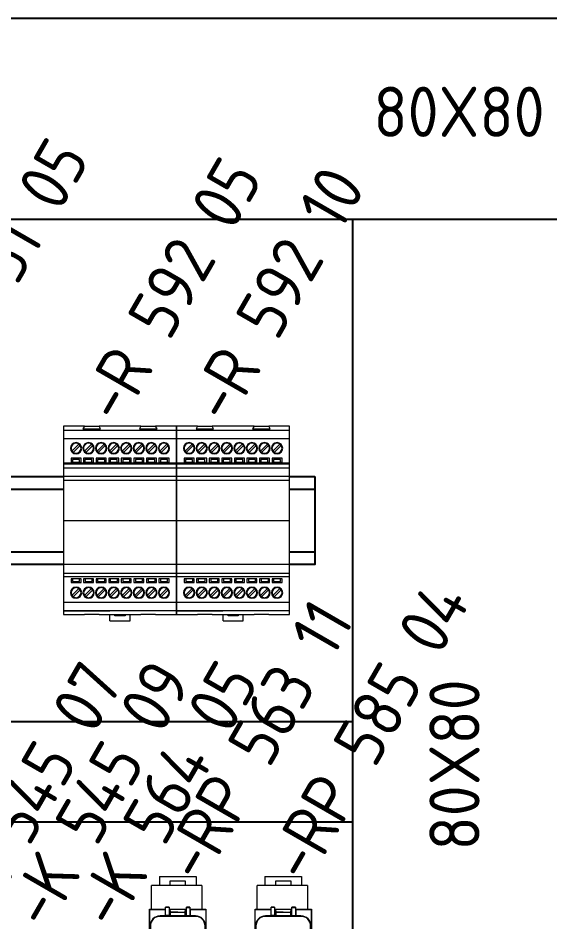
# Model space of a CAD drawing. Header units: millimetres. Extents: x 0 to 69574, y -5 to 41746.
# Drawn here: x 34597 to 34808.6, y 12159.6 to 12519.4 of the extents above; entities that cross this region are included whole.
import ezdxf
from ezdxf.enums import TextEntityAlignment as Align

# ---------------------------------------------------------------- set-up
doc = ezdxf.new("R2010")
doc.units = ezdxf.units.MM
doc.set_wipeout_variables(frame=1)
doc.layers.add('000-PI-Oprema', color=30, linetype='Continuous', lineweight=5)
doc.layers.add('000-SI-Oprema', color=30, linetype='Continuous', lineweight=5)
for name, color, linetype in [('000-PI_TEXT', 7, 'Continuous'), ('002-PI-Kabelska kanalica', 150, 'Continuous'), ('004-PI-DIN Šina', 3, 'Continuous')]:
    doc.layers.add(name, color=color, linetype=linetype)
doc.styles.add('PI0', font='isocpeur.ttf', dxfattribs={"width": 0.9})

# ---------------------------------------------------------------- blocks, each defined once
blk = doc.blocks.new('*U1200')
at = {"layer": '004-PI-DIN Šina'}
blk.add_lwpolyline([(340, -17.5), (340, 17.5), (0, 17.5), (0, -17.5)], close=True, dxfattribs=at)
for points in [[(0, 12.5), (340, 12.5)], [(0, -12.5), (340, -12.5)]]:
    blk.add_lwpolyline(points, dxfattribs=at)
blk = doc.blocks.new('*U1219')
at = {"layer": '002-PI-Kabelska kanalica'}
for p, q in [((-20, 369), (20, 369)), ((-20, -100), (-20, 369)), ((20, -100), (20, 369))]:
    blk.add_line(p, q, dxfattribs=at)
blk = doc.blocks.new('*U1218')
at = {"layer": '002-PI-Kabelska kanalica'}
for p, q in [((-20, -100), (-20, 1388)), ((60, -100), (60, 1388))]:
    blk.add_line(p, q, dxfattribs=at)
blk = doc.blocks.new('XPSBAC14AC')
blk.add_wipeout([(51947.94, 38327.31), (51951.03, 38327.31), (51951.03, 38330.91), (51965.63, 38330.91), (51965.63, 38327.31), (51967.94, 38327.31), (51967.94, 38317.9), (51969.58, 38317.9), (51969.58, 38218.9), (51967.94, 38218.9), (51967.94, 38209.5), (51965.63, 38209.5), (51965.63, 38205.9), (51951.03, 38205.9), (51951.03, 38209.5), (51947.94, 38209.5), (51947.94, 38218.9), (51947.08, 38218.9), (51947.08, 38317.9), (51947.94, 38317.9)]).dxf.layer = '000-PI-Oprema'
at = {"layer": '000-PI-Oprema'}
for p, q in [((51951.03, 38330.91), (51965.63, 38330.91)), ((51951.03, 38330.91), (51951.03, 38327.31)), ((51955.34, 38329.2), (51961.33, 38329.2)), ((51955.34, 38327.31), (51955.34, 38329.2)), ((51961.33, 38329.2), (51961.33, 38327.31)), ((51965.63, 38330.91), (51965.63, 38327.31)), ((51967.94, 38327.31), (51947.94, 38327.31)), ((51947.94, 38317.9), (51947.94, 38327.31)), ((51967.94, 38327.31), (51967.94, 38317.9)), ((51954.89, 38318.75), (51953.47, 38318.75)), ((51953.47, 38315.09), (51953.47, 38318.75)), ((51954.89, 38318.56), (51953.47, 38318.56)), ((51954.89, 38318.75), (51954.89, 38315.09)), ((51963.19, 38318.75), (51961.77, 38318.75)), ((51961.77, 38315.09), (51961.77, 38318.75)), ((51961.77, 38318.56), (51963.19, 38318.56)), ((51963.19, 38318.75), (51963.19, 38315.09)), ((51947.08, 38317.9), (51953.47, 38317.9)), ((51947.17, 38317.82), (51947.08, 38317.9)), ((51947.08, 38299.18), (51947.08, 38317.9)), ((51947.17, 38317.82), (51953.33, 38317.82)), ((51947.17, 38218.99), (51947.17, 38317.82)), ((51953.47, 38315.25), (51951.28, 38315.25)), ((51951.28, 38315.08), (51951.28, 38315.25)), ((51965.38, 38315.08), (51951.28, 38315.08)), ((51953.33, 38317.9), (51953.33, 38315.25)), ((51953.47, 38317.4), (51953.33, 38317.4)), ((51953.47, 38315.4), (51953.33, 38315.4)), ((51954.89, 38315.46), (51953.47, 38315.46)), ((51954.89, 38317.9), (51961.77, 38317.9)), ((51955.33, 38317.4), (51954.89, 38317.4)), ((51955.33, 38315.4), (51954.89, 38315.4)), ((51961.77, 38315.25), (51954.89, 38315.25)), ((51955.33, 38317.4), (51955.33, 38315.4)), ((51955.33, 38316.76), (51958.33, 38316.79)), ((51958.33, 38316.79), (51961.33, 38316.76)), ((51961.77, 38317.4), (51961.33, 38317.4)), ((51961.33, 38315.4), (51961.33, 38317.4)), ((51961.77, 38315.4), (51961.33, 38315.4)), ((51961.77, 38315.46), (51963.19, 38315.46)), ((51963.19, 38317.9), (51969.58, 38317.9)), ((51963.33, 38317.4), (51963.19, 38317.4)), ((51963.33, 38315.4), (51963.19, 38315.4)), ((51965.38, 38315.25), (51963.19, 38315.25)), ((51963.33, 38317.9), (51963.33, 38315.25)), ((51963.33, 38317.82), (51969.49, 38317.82)), ((51965.38, 38315.25), (51965.38, 38315.08)), ((51969.49, 38317.82), (51969.58, 38317.9)), ((51969.49, 38317.82), (51969.49, 38218.99)), ((51969.58, 38317.9), (51969.58, 38299.18)), ((51947.28, 38311.25), (51947.45, 38311.25)), ((51947.28, 38311.25), (51947.28, 38225.05)), ((51947.45, 38311.25), (51947.45, 38225.05)), ((51969.21, 38311.25), (51969.38, 38311.25)), ((51969.21, 38225.05), (51969.21, 38311.25)), ((51969.38, 38225.05), (51969.38, 38311.25)), ((51947.02, 38297.5), (51947.11, 38297.5)), ((51947.02, 38294.3), (51947.02, 38297.5)), ((51947.06, 38299.15), (51947.14, 38299.23)), ((51947.06, 38297.5), (51947.06, 38299.15)), ((51947.14, 38300.15), (51947.08, 38300.15)), ((51947.11, 38297.67), (51947.08, 38297.67)), ((51947.08, 38297.67), (51947.08, 38297.5)), ((51947.11, 38294.13), (51947.11, 38297.67)), ((51969.58, 38300.15), (51969.53, 38300.15)), ((51969.53, 38299.23), (51969.61, 38299.15)), ((51969.59, 38297.67), (51969.56, 38297.67)), ((51969.56, 38297.67), (51969.56, 38294.13)), ((51969.56, 38297.5), (51969.64, 38297.5)), ((51969.59, 38297.5), (51969.59, 38297.67)), ((51969.61, 38299.15), (51969.61, 38297.5)), ((51969.64, 38297.5), (51969.64, 38294.3)), ((51947.11, 38294.3), (51947.02, 38294.3)), ((51947.06, 38292.65), (51947.06, 38294.3)), ((51947.08, 38294.3), (51947.08, 38294.13)), ((51947.08, 38294.13), (51947.11, 38294.13)), ((51969.64, 38294.3), (51969.56, 38294.3)), ((51969.56, 38294.13), (51969.59, 38294.13)), ((51969.59, 38294.13), (51969.59, 38294.3)), ((51969.61, 38294.3), (51969.61, 38292.65)), ((51947.14, 38292.58), (51947.06, 38292.65)), ((51947.08, 38244.18), (51947.08, 38292.63)), ((51947.08, 38291.65), (51947.14, 38291.65)), ((51969.61, 38292.65), (51969.53, 38292.58)), ((51969.53, 38291.65), (51969.58, 38291.65)), ((51969.58, 38292.63), (51969.58, 38244.18)), ((51947.06, 38244.15), (51947.14, 38244.23)), ((51947.06, 38242.5), (51947.06, 38244.15)), ((51947.14, 38245.15), (51947.08, 38245.15)), ((51947.08, 38242.67), (51947.08, 38242.5)), ((51947.11, 38242.67), (51947.08, 38242.67)), ((51947.11, 38239.13), (51947.11, 38242.67)), ((51969.58, 38245.15), (51969.53, 38245.15)), ((51969.53, 38244.23), (51969.61, 38244.15)), ((51969.56, 38242.67), (51969.56, 38239.13)), ((51969.59, 38242.67), (51969.56, 38242.67)), ((51969.59, 38242.5), (51969.59, 38242.67)), ((51969.61, 38244.15), (51969.61, 38242.5)), ((51947.02, 38239.3), (51947.02, 38242.5)), ((51947.02, 38242.5), (51947.11, 38242.5)), ((51947.11, 38239.3), (51947.02, 38239.3)), ((51947.06, 38237.65), (51947.06, 38239.3)), ((51947.08, 38239.3), (51947.08, 38239.13)), ((51947.08, 38239.13), (51947.11, 38239.13)), ((51969.56, 38242.5), (51969.64, 38242.5)), ((51969.64, 38239.3), (51969.56, 38239.3)), ((51969.56, 38239.13), (51969.59, 38239.13)), ((51969.59, 38239.13), (51969.59, 38239.3)), ((51969.61, 38239.3), (51969.61, 38237.65)), ((51969.64, 38242.5), (51969.64, 38239.3)), ((51947.14, 38237.58), (51947.06, 38237.65)), ((51947.08, 38218.9), (51947.08, 38237.63)), ((51947.08, 38236.65), (51947.14, 38236.65)), ((51969.61, 38237.65), (51969.53, 38237.58)), ((51969.53, 38236.65), (51969.58, 38236.65)), ((51969.58, 38237.63), (51969.58, 38218.9)), ((51947.45, 38225.05), (51947.28, 38225.05)), ((51969.38, 38225.05), (51969.21, 38225.05)), ((51951.28, 38221.05), (51951.28, 38221.22)), ((51951.28, 38221.22), (51957.6, 38221.22)), ((51964.57, 38221.22), (51965.42, 38221.22)), ((51965.43, 38221.05), (51965.42, 38221.22)), ((51947.17, 38218.99), (51947.08, 38218.9)), ((51969.58, 38218.9), (51947.08, 38218.9)), ((51969.49, 38218.99), (51947.17, 38218.99)), ((51947.94, 38209.5), (51947.94, 38218.9)), ((51957.6, 38221.05), (51951.28, 38221.05)), ((51963.58, 38220.05), (51958.58, 38220.05)), ((51965.43, 38221.05), (51964.57, 38221.05)), ((51967.94, 38218.9), (51967.94, 38209.5)), ((51969.49, 38218.99), (51969.58, 38218.9)), ((51947.94, 38209.5), (51967.94, 38209.5)), ((51951.03, 38205.9), (51951.03, 38209.5)), ((51955.33, 38207.61), (51955.33, 38209.5)), ((51961.33, 38207.61), (51955.33, 38207.61)), ((51961.33, 38209.5), (51961.33, 38207.61)), ((51965.63, 38205.9), (51965.63, 38209.5)), ((51965.63, 38205.9), (51951.03, 38205.9))]:
    blk.add_line(p, q, dxfattribs=at)
for centre, radius, start, end in [((51951.28, 38311.25), 4, 90, 180), ((51951.28, 38311.25), 3.83, 90, 180), ((51976.28, 37111.64), 1205.24, 90.85346, 90.99635), ((51965.38, 38311.25), 4, 0, 90), ((51965.38, 38311.25), 3.83, 0, 90), ((51951.28, 38225.05), 4, 180, 270), ((51951.28, 38225.05), 3.83, 180, 270), ((51965.38, 38225.05), 3.83, 270.6387, 0), ((51965.38, 38225.05), 4, 270.625, 0), ((51958.58, 38221.05), 1, 170.1939, 270), ((51963.58, 38221.05), 0.998, 270, 9.9366)]:
    blk.add_arc(centre, radius, start, end, dxfattribs=at)
for points, knots in [([(51947.14, 38299.69), (51947.14, 38299.72), (51947.14, 38299.78), (51947.14, 38299.87), (51947.14, 38299.94), (51947.14, 38300.01), (51947.14, 38300.06), (51947.14, 38300.1), (51947.14, 38300.12), (51947.14, 38300.13), (51947.14, 38300.14), (51947.14, 38300.15), (51947.14, 38300.15), (51947.14, 38300.15)], [0, 0, 0, 0, 0.193096, 0.38017, 0.553085, 0.705022, 0.829881, 0.880646, 0.922911, 0.956185, 0.980215, 0.994834, 1, 1, 1, 1]), ([(51947.14, 38299.23), (51947.14, 38299.23), (51947.14, 38299.24), (51947.14, 38299.24), (51947.14, 38299.25), (51947.14, 38299.28), (51947.14, 38299.32), (51947.14, 38299.37), (51947.14, 38299.44), (51947.14, 38299.55), (51947.14, 38299.63), (51947.14, 38299.69)], [0, 0, 0, 0, 0.00666, 0.022616, 0.047761, 0.081913, 0.175972, 0.300944, 0.452175, 0.623721, 1, 1, 1, 1]), ([(51969.53, 38300.15), (51969.53, 38300.15), (51969.53, 38300.15), (51969.53, 38300.14), (51969.53, 38300.13), (51969.53, 38300.12), (51969.53, 38300.1), (51969.52, 38300.06), (51969.52, 38300.01), (51969.52, 38299.94), (51969.52, 38299.87), (51969.52, 38299.78), (51969.52, 38299.72), (51969.52, 38299.69)], [0, 0, 0, 0, 0.005166, 0.019785, 0.043815, 0.077089, 0.119354, 0.170119, 0.294978, 0.446915, 0.61983, 0.806904, 1, 1, 1, 1]), ([(51969.52, 38299.69), (51969.52, 38299.63), (51969.52, 38299.55), (51969.52, 38299.44), (51969.52, 38299.37), (51969.52, 38299.32), (51969.53, 38299.28), (51969.53, 38299.25), (51969.53, 38299.24), (51969.53, 38299.24), (51969.53, 38299.23), (51969.53, 38299.23)], [0, 0, 0, 0, 0.376279, 0.547825, 0.699056, 0.824028, 0.918087, 0.952239, 0.977384, 0.99334, 1, 1, 1, 1]), ([(51947.14, 38292.11), (51947.14, 38292.17), (51947.14, 38292.26), (51947.14, 38292.36), (51947.14, 38292.43), (51947.14, 38292.49), (51947.14, 38292.53), (51947.14, 38292.55), (51947.14, 38292.56), (51947.14, 38292.57), (51947.14, 38292.58), (51947.14, 38292.58)], [0, 0, 0, 0, 0.37628, 0.547819, 0.699055, 0.824029, 0.918087, 0.952239, 0.977384, 0.99334, 1, 1, 1, 1]), ([(51947.14, 38291.65), (51947.14, 38291.65), (51947.14, 38291.66), (51947.14, 38291.66), (51947.14, 38291.68), (51947.14, 38291.69), (51947.14, 38291.71), (51947.14, 38291.74), (51947.14, 38291.79), (51947.14, 38291.86), (51947.14, 38291.94), (51947.14, 38292.03), (51947.14, 38292.08), (51947.14, 38292.11)], [0, 0, 0, 0, 0.005166, 0.019784, 0.043814, 0.077089, 0.119356, 0.170122, 0.294977, 0.4469, 0.619834, 0.806964, 1, 1, 1, 1]), ([(51969.53, 38292.58), (51969.53, 38292.58), (51969.53, 38292.57), (51969.53, 38292.56), (51969.53, 38292.55), (51969.53, 38292.53), (51969.52, 38292.49), (51969.52, 38292.43), (51969.52, 38292.36), (51969.52, 38292.26), (51969.52, 38292.17), (51969.52, 38292.11)], [0, 0, 0, 0, 0.00666, 0.022616, 0.047761, 0.081913, 0.175972, 0.300945, 0.452176, 0.623721, 1, 1, 1, 1]), ([(51969.52, 38292.11), (51969.52, 38292.08), (51969.52, 38292.03), (51969.52, 38291.94), (51969.52, 38291.86), (51969.52, 38291.79), (51969.52, 38291.74), (51969.53, 38291.71), (51969.53, 38291.69), (51969.53, 38291.68), (51969.53, 38291.66), (51969.53, 38291.66), (51969.53, 38291.65), (51969.53, 38291.65)], [0, 0, 0, 0, 0.193096, 0.38017, 0.553085, 0.705023, 0.829882, 0.880646, 0.922912, 0.956185, 0.980215, 0.994834, 1, 1, 1, 1]), ([(51947.14, 38244.69), (51947.14, 38244.72), (51947.14, 38244.78), (51947.14, 38244.87), (51947.14, 38244.94), (51947.14, 38245.01), (51947.14, 38245.06), (51947.14, 38245.1), (51947.14, 38245.12), (51947.14, 38245.13), (51947.14, 38245.14), (51947.14, 38245.15), (51947.14, 38245.15), (51947.14, 38245.15)], [0, 0, 0, 0, 0.193096, 0.38017, 0.553085, 0.705022, 0.829881, 0.880646, 0.922911, 0.956185, 0.980215, 0.994834, 1, 1, 1, 1]), ([(51947.14, 38244.23), (51947.14, 38244.23), (51947.14, 38244.24), (51947.14, 38244.24), (51947.14, 38244.25), (51947.14, 38244.28), (51947.14, 38244.32), (51947.14, 38244.37), (51947.14, 38244.44), (51947.14, 38244.55), (51947.14, 38244.63), (51947.14, 38244.69)], [0, 0, 0, 0, 0.00666, 0.022616, 0.047761, 0.081913, 0.175972, 0.300944, 0.452175, 0.623721, 1, 1, 1, 1]), ([(51969.53, 38245.15), (51969.53, 38245.15), (51969.53, 38245.15), (51969.53, 38245.14), (51969.53, 38245.13), (51969.53, 38245.12), (51969.53, 38245.1), (51969.52, 38245.06), (51969.52, 38245.01), (51969.52, 38244.94), (51969.52, 38244.87), (51969.52, 38244.78), (51969.52, 38244.72), (51969.52, 38244.69)], [0, 0, 0, 0, 0.005166, 0.019785, 0.043815, 0.077089, 0.119354, 0.170119, 0.294978, 0.446915, 0.61983, 0.806904, 1, 1, 1, 1]), ([(51969.52, 38244.69), (51969.52, 38244.63), (51969.52, 38244.55), (51969.52, 38244.44), (51969.52, 38244.37), (51969.52, 38244.32), (51969.53, 38244.28), (51969.53, 38244.25), (51969.53, 38244.24), (51969.53, 38244.24), (51969.53, 38244.23), (51969.53, 38244.23)], [0, 0, 0, 0, 0.376279, 0.547825, 0.699056, 0.824028, 0.918087, 0.952239, 0.977384, 0.99334, 1, 1, 1, 1]), ([(51947.14, 38237.11), (51947.14, 38237.17), (51947.14, 38237.26), (51947.14, 38237.36), (51947.14, 38237.43), (51947.14, 38237.49), (51947.14, 38237.53), (51947.14, 38237.55), (51947.14, 38237.56), (51947.14, 38237.57), (51947.14, 38237.58), (51947.14, 38237.58)], [0, 0, 0, 0, 0.37628, 0.547819, 0.699055, 0.824029, 0.918087, 0.952239, 0.977384, 0.99334, 1, 1, 1, 1]), ([(51947.14, 38236.65), (51947.14, 38236.65), (51947.14, 38236.66), (51947.14, 38236.66), (51947.14, 38236.68), (51947.14, 38236.69), (51947.14, 38236.71), (51947.14, 38236.74), (51947.14, 38236.79), (51947.14, 38236.86), (51947.14, 38236.94), (51947.14, 38237.03), (51947.14, 38237.08), (51947.14, 38237.11)], [0, 0, 0, 0, 0.005166, 0.019784, 0.043814, 0.077089, 0.119356, 0.170122, 0.294977, 0.4469, 0.619834, 0.806964, 1, 1, 1, 1]), ([(51969.53, 38237.58), (51969.53, 38237.58), (51969.53, 38237.57), (51969.53, 38237.56), (51969.53, 38237.55), (51969.53, 38237.53), (51969.52, 38237.49), (51969.52, 38237.43), (51969.52, 38237.36), (51969.52, 38237.26), (51969.52, 38237.17), (51969.52, 38237.11)], [0, 0, 0, 0, 0.00666, 0.022616, 0.047761, 0.081913, 0.175972, 0.300945, 0.452176, 0.623721, 1, 1, 1, 1]), ([(51969.52, 38237.11), (51969.52, 38237.08), (51969.52, 38237.03), (51969.52, 38236.94), (51969.52, 38236.86), (51969.52, 38236.79), (51969.52, 38236.74), (51969.53, 38236.71), (51969.53, 38236.69), (51969.53, 38236.68), (51969.53, 38236.66), (51969.53, 38236.66), (51969.53, 38236.65), (51969.53, 38236.65)], [0, 0, 0, 0, 0.193096, 0.38017, 0.553085, 0.705023, 0.829882, 0.880646, 0.922912, 0.956185, 0.980215, 0.994834, 1, 1, 1, 1])]:
    blk.add_open_spline(points, degree=3, knots=knots, dxfattribs=at)
blk = doc.blocks.new('*U1198')
at = {"layer": '002-PI-Kabelska kanalica'}
for q in [(-20, 560), (60, -100)]:
    blk.add_line((-20, -100), q, dxfattribs=at)
blk = doc.blocks.new('Diode block- 8 - 2954882')
at = {"layer": '000-PI-Oprema'}
for p, q in [((38051.77, 30782.32), (38051.77, 30782.32)), ((38051.77, 30782.32), (38059.77, 30782.32)), ((38059.77, 30782.32), (38059.77, 30782.32))]:
    blk.add_line(p, q, dxfattribs=at)
blk.add_wipeout([(38033.27, 30859.82), (38078.27, 30859.82), (38078.27, 30784.82), (38033.27, 30784.82)]).dxf.layer = '000-PI-Oprema'
for p, q in [((38033.27, 30859.82), (38033.27, 30854.82)), ((38033.27, 30859.82), (38033.27, 30859.82)), ((38041.6, 30859.82), (38033.27, 30859.82)), ((38036.77, 30859.82), (38036.77, 30859.82)), ((38039.77, 30859.82), (38039.77, 30859.82)), ((38041.6, 30859.82), (38041.02, 30858.82)), ((38041.6, 30859.82), (38041.6, 30859.82)), ((38041.6, 30859.82), (38047.44, 30859.82)), ((38041.77, 30859.82), (38041.77, 30859.82)), ((38044.77, 30859.82), (38044.77, 30859.82)), ((38046.77, 30859.82), (38046.77, 30859.82)), ((38047.44, 30859.82), (38047.44, 30859.82)), ((38064.1, 30859.82), (38047.44, 30859.82)), ((38048.02, 30858.82), (38047.44, 30859.82)), ((38049.77, 30859.82), (38049.77, 30859.82)), ((38051.77, 30859.82), (38051.77, 30859.82)), ((38054.77, 30859.82), (38054.77, 30859.82)), ((38056.77, 30859.82), (38056.77, 30859.82)), ((38059.77, 30859.82), (38059.77, 30859.82)), ((38061.77, 30859.82), (38061.77, 30859.82)), ((38064.1, 30859.82), (38063.52, 30858.82)), ((38064.1, 30859.82), (38064.1, 30859.82)), ((38064.1, 30859.82), (38069.94, 30859.82)), ((38064.77, 30859.82), (38064.77, 30859.82)), ((38066.77, 30859.82), (38066.77, 30859.82)), ((38069.77, 30859.82), (38069.77, 30859.82)), ((38069.94, 30859.82), (38069.94, 30859.82)), ((38078.27, 30859.82), (38069.94, 30859.82)), ((38070.52, 30858.82), (38069.94, 30859.82)), ((38071.77, 30859.82), (38071.77, 30859.82)), ((38074.77, 30859.82), (38074.77, 30859.82)), ((38078.27, 30859.82), (38078.27, 30859.82)), ((38078.27, 30854.82), (38078.27, 30859.82)), ((38033.27, 30858.32), (38078.27, 30858.32)), ((38033.27, 30858.32), (38078.27, 30858.32)), ((38041.02, 30858.82), (38041.02, 30858.82)), ((38041.02, 30858.82), (38048.02, 30858.82)), ((38048.02, 30858.82), (38048.02, 30858.82)), ((38063.52, 30858.82), (38070.52, 30858.82)), ((38063.52, 30858.82), (38063.52, 30858.82)), ((38070.52, 30858.82), (38070.52, 30858.82)), ((38033.27, 30854.82), (38033.27, 30845.21)), ((38078.27, 30854.82), (38033.27, 30854.82)), ((38039.42, 30852.71), (38036.63, 30849.93)), ((38037.13, 30849.43), (38039.91, 30852.22)), ((38038.27, 30853.32), (38038.27, 30853.32)), ((38038.27, 30853.07), (38038.27, 30853.07)), ((38039.42, 30852.71), (38039.42, 30852.71)), ((38039.91, 30852.22), (38039.91, 30852.22)), ((38044.42, 30852.71), (38041.63, 30849.93)), ((38042.13, 30849.43), (38044.91, 30852.22)), ((38043.27, 30853.32), (38043.27, 30853.32)), ((38043.27, 30853.07), (38043.27, 30853.07)), ((38044.42, 30852.71), (38044.42, 30852.71)), ((38044.91, 30852.22), (38044.91, 30852.22)), ((38049.42, 30852.71), (38046.63, 30849.93)), ((38047.13, 30849.43), (38049.91, 30852.22)), ((38048.27, 30853.32), (38048.27, 30853.32)), ((38048.27, 30853.07), (38048.27, 30853.07)), ((38049.42, 30852.71), (38049.42, 30852.71)), ((38049.91, 30852.22), (38049.91, 30852.22)), ((38051.62, 30849.92), (38054.41, 30852.71)), ((38052.12, 30849.43), (38054.9, 30852.21)), ((38053.25, 30853.07), (38053.25, 30853.07)), ((38053.27, 30853.32), (38053.27, 30853.32)), ((38054.41, 30852.71), (38054.42, 30852.71)), ((38054.42, 30852.71), (38054.42, 30852.71)), ((38054.91, 30852.22), (38054.9, 30852.21)), ((38054.91, 30852.22), (38054.91, 30852.22)), ((38059.42, 30852.71), (38056.63, 30849.93)), ((38057.13, 30849.43), (38059.91, 30852.22)), ((38058.27, 30853.32), (38058.27, 30853.32)), ((38058.27, 30853.07), (38058.27, 30853.07)), ((38059.42, 30852.71), (38059.42, 30852.71)), ((38059.91, 30852.22), (38059.91, 30852.22)), ((38064.42, 30852.71), (38061.63, 30849.93)), ((38062.13, 30849.43), (38064.91, 30852.22)), ((38063.27, 30853.32), (38063.27, 30853.32)), ((38063.27, 30853.07), (38063.27, 30853.07)), ((38064.42, 30852.71), (38064.42, 30852.71)), ((38064.91, 30852.22), (38064.91, 30852.22)), ((38066.62, 30849.92), (38069.41, 30852.71)), ((38069.9, 30852.21), (38067.12, 30849.43)), ((38068.25, 30853.07), (38068.25, 30853.07)), ((38068.27, 30853.32), (38068.27, 30853.32)), ((38069.41, 30852.71), (38069.41, 30852.71)), ((38069.9, 30852.21), (38069.9, 30852.21)), ((38071.61, 30849.91), (38074.4, 30852.7)), ((38074.89, 30852.2), (38072.11, 30849.42)), ((38073.23, 30853.07), (38073.23, 30853.07)), ((38073.27, 30853.32), (38073.27, 30853.32)), ((38074.4, 30852.7), (38074.4, 30852.7)), ((38074.89, 30852.2), (38074.89, 30852.2)), ((38078.27, 30845.21), (38078.27, 30854.82)), ((38036.63, 30849.93), (38036.63, 30849.93)), ((38037.13, 30849.43), (38037.13, 30849.43)), ((38038.27, 30849.07), (38038.27, 30849.07)), ((38038.27, 30848.82), (38038.27, 30848.82)), ((38041.63, 30849.93), (38041.63, 30849.93)), ((38042.13, 30849.43), (38042.13, 30849.43)), ((38043.27, 30849.07), (38043.27, 30849.07)), ((38043.27, 30848.82), (38043.27, 30848.82)), ((38046.63, 30849.93), (38046.63, 30849.93)), ((38047.13, 30849.43), (38047.13, 30849.43)), ((38048.27, 30849.07), (38048.27, 30849.07)), ((38048.27, 30848.82), (38048.27, 30848.82)), ((38051.62, 30849.92), (38051.62, 30849.92)), ((38052.12, 30849.43), (38052.12, 30849.43)), ((38053.25, 30849.07), (38053.25, 30849.07)), ((38053.27, 30848.82), (38053.27, 30848.82)), ((38056.63, 30849.93), (38056.63, 30849.93)), ((38057.13, 30849.43), (38057.13, 30849.43)), ((38058.27, 30849.07), (38058.27, 30849.07)), ((38058.27, 30848.82), (38058.27, 30848.82)), ((38061.63, 30849.93), (38061.63, 30849.93)), ((38062.13, 30849.43), (38062.13, 30849.43)), ((38063.27, 30849.07), (38063.27, 30849.07)), ((38063.27, 30848.82), (38063.27, 30848.82)), ((38066.62, 30849.92), (38066.62, 30849.92)), ((38067.12, 30849.43), (38067.12, 30849.43)), ((38068.25, 30849.07), (38068.25, 30849.07)), ((38068.27, 30848.82), (38068.27, 30848.82)), ((38071.61, 30849.91), (38071.61, 30849.91)), ((38072.11, 30849.42), (38072.11, 30849.42)), ((38073.23, 30849.07), (38073.23, 30849.07)), ((38073.27, 30848.82), (38073.27, 30848.82)), ((38033.27, 30845.21), (38033.27, 30844.82)), ((38033.27, 30845.21), (38078.27, 30845.21)), ((38033.27, 30844.82), (38033.27, 30844.82)), ((38033.27, 30844.82), (38033.27, 30843.32)), ((38033.27, 30844.82), (38078.27, 30844.82)), ((38036.27, 30847.07), (38036.27, 30845.57)), ((38040.27, 30847.07), (38036.27, 30847.07)), ((38036.27, 30847.07), (38036.27, 30847.07)), ((38036.27, 30845.57), (38040.27, 30845.57)), ((38036.27, 30845.57), (38036.27, 30845.57)), ((38036.87, 30846.57), (38036.87, 30845.57)), ((38039.67, 30846.57), (38036.87, 30846.57)), ((38036.87, 30846.57), (38036.87, 30846.57)), ((38036.87, 30845.57), (38036.87, 30845.57)), ((38039.67, 30845.57), (38039.67, 30846.57)), ((38039.67, 30846.57), (38039.67, 30846.57)), ((38039.67, 30845.57), (38039.67, 30845.57)), ((38040.27, 30845.57), (38040.27, 30847.07)), ((38040.27, 30847.07), (38040.27, 30847.07)), ((38040.27, 30845.57), (38040.27, 30845.57)), ((38041.27, 30847.07), (38041.27, 30845.57)), ((38045.27, 30847.07), (38041.27, 30847.07)), ((38041.27, 30847.07), (38041.27, 30847.07)), ((38041.27, 30845.57), (38045.27, 30845.57)), ((38041.27, 30845.57), (38041.27, 30845.57)), ((38041.74, 30846.57), (38041.74, 30845.57)), ((38044.54, 30846.57), (38041.74, 30846.57)), ((38041.74, 30846.57), (38041.74, 30846.57)), ((38041.74, 30845.57), (38041.74, 30845.57)), ((38044.54, 30845.57), (38044.54, 30846.57)), ((38044.54, 30846.57), (38044.54, 30846.57)), ((38044.54, 30845.57), (38044.54, 30845.57)), ((38045.27, 30845.57), (38045.27, 30847.07)), ((38045.27, 30847.07), (38045.27, 30847.07)), ((38045.27, 30845.57), (38045.27, 30845.57)), ((38050.27, 30847.07), (38046.27, 30847.07)), ((38046.27, 30847.07), (38046.27, 30845.57)), ((38046.27, 30847.07), (38046.27, 30847.07)), ((38046.27, 30845.57), (38050.27, 30845.57)), ((38046.27, 30845.57), (38046.27, 30845.57)), ((38046.87, 30846.57), (38046.87, 30845.57)), ((38049.67, 30846.57), (38046.87, 30846.57)), ((38046.87, 30846.57), (38046.87, 30846.57)), ((38046.87, 30845.57), (38046.87, 30845.57)), ((38049.67, 30845.57), (38049.67, 30846.57)), ((38049.67, 30846.57), (38049.67, 30846.57)), ((38049.67, 30845.57), (38049.67, 30845.57)), ((38050.27, 30845.57), (38050.27, 30847.07)), ((38050.27, 30847.07), (38050.27, 30847.07)), ((38050.27, 30845.57), (38050.27, 30845.57)), ((38051.27, 30847.07), (38051.27, 30845.57)), ((38055.27, 30847.07), (38051.27, 30847.07)), ((38051.27, 30847.07), (38051.27, 30847.07)), ((38051.27, 30845.57), (38055.27, 30845.57)), ((38051.27, 30845.57), (38051.27, 30845.57)), ((38051.85, 30846.57), (38051.85, 30845.57)), ((38054.65, 30846.57), (38051.85, 30846.57)), ((38051.85, 30846.57), (38051.85, 30846.57)), ((38051.85, 30845.57), (38051.85, 30845.57)), ((38054.65, 30845.57), (38054.65, 30846.57)), ((38054.65, 30846.57), (38054.65, 30846.57)), ((38054.65, 30845.57), (38054.65, 30845.57)), ((38055.27, 30845.57), (38055.27, 30847.07)), ((38055.27, 30847.07), (38055.27, 30847.07)), ((38055.27, 30845.57), (38055.27, 30845.57)), ((38060.27, 30847.07), (38056.27, 30847.07)), ((38056.27, 30847.07), (38056.27, 30845.57)), ((38056.27, 30847.07), (38056.27, 30847.07)), ((38056.27, 30845.57), (38060.27, 30845.57)), ((38056.27, 30845.57), (38056.27, 30845.57)), ((38056.83, 30846.57), (38056.83, 30845.57)), ((38059.63, 30846.57), (38056.83, 30846.57)), ((38056.83, 30846.57), (38056.83, 30846.57)), ((38056.83, 30845.57), (38056.83, 30845.57)), ((38059.63, 30845.57), (38059.63, 30846.57)), ((38059.63, 30846.57), (38059.63, 30846.57)), ((38059.63, 30845.57), (38059.63, 30845.57)), ((38060.27, 30845.57), (38060.27, 30847.07)), ((38060.27, 30847.07), (38060.27, 30847.07)), ((38060.27, 30845.57), (38060.27, 30845.57)), ((38061.27, 30847.07), (38061.27, 30845.57)), ((38065.27, 30847.07), (38061.27, 30847.07)), ((38061.27, 30847.07), (38061.27, 30847.07)), ((38061.27, 30845.57), (38065.27, 30845.57)), ((38061.27, 30845.57), (38061.27, 30845.57)), ((38061.87, 30846.57), (38061.87, 30845.57)), ((38064.67, 30846.57), (38061.87, 30846.57)), ((38061.87, 30846.57), (38061.87, 30846.57)), ((38061.87, 30845.57), (38061.87, 30845.57)), ((38064.67, 30845.57), (38064.67, 30846.57)), ((38064.67, 30846.57), (38064.67, 30846.57)), ((38064.67, 30845.57), (38064.67, 30845.57)), ((38065.27, 30845.57), (38065.27, 30847.07)), ((38065.27, 30847.07), (38065.27, 30847.07)), ((38065.27, 30845.57), (38065.27, 30845.57)), ((38066.27, 30847.07), (38066.27, 30845.57)), ((38070.27, 30847.07), (38066.27, 30847.07)), ((38066.27, 30847.07), (38066.27, 30847.07)), ((38066.27, 30845.57), (38070.27, 30845.57)), ((38066.27, 30845.57), (38066.27, 30845.57)), ((38066.85, 30846.57), (38066.85, 30845.57)), ((38069.65, 30846.57), (38066.85, 30846.57)), ((38066.85, 30846.57), (38066.85, 30846.57)), ((38066.85, 30845.57), (38066.85, 30845.57)), ((38069.65, 30845.57), (38069.65, 30846.57)), ((38069.65, 30846.57), (38069.65, 30846.57)), ((38069.65, 30845.57), (38069.65, 30845.57)), ((38070.27, 30845.57), (38070.27, 30847.07)), ((38070.27, 30847.07), (38070.27, 30847.07)), ((38070.27, 30845.57), (38070.27, 30845.57)), ((38071.27, 30847.07), (38071.27, 30845.57)), ((38075.27, 30847.07), (38071.27, 30847.07)), ((38071.27, 30847.07), (38071.27, 30847.07)), ((38071.27, 30845.57), (38075.27, 30845.57)), ((38071.27, 30845.57), (38071.27, 30845.57)), ((38071.83, 30846.57), (38071.83, 30845.57)), ((38074.63, 30846.57), (38071.83, 30846.57)), ((38071.83, 30846.57), (38071.83, 30846.57)), ((38071.83, 30845.57), (38071.83, 30845.57)), ((38074.63, 30845.57), (38074.63, 30846.57)), ((38074.63, 30846.57), (38074.63, 30846.57)), ((38074.63, 30845.57), (38074.63, 30845.57)), ((38075.27, 30845.57), (38075.27, 30847.07)), ((38075.27, 30847.07), (38075.27, 30847.07)), ((38075.27, 30845.57), (38075.27, 30845.57)), ((38078.27, 30844.82), (38078.27, 30845.21)), ((38078.27, 30843.32), (38078.27, 30844.82)), ((38078.27, 30844.82), (38078.27, 30844.82)), ((38033.27, 30843.32), (38033.27, 30801.32)), ((38033.27, 30843.32), (38033.27, 30843.32)), ((38033.27, 30843.32), (38078.27, 30843.32)), ((38078.27, 30843.32), (38078.27, 30843.32)), ((38078.27, 30801.32), (38078.27, 30843.32)), ((38033.27, 30839.82), (38033.27, 30839.82)), ((38078.27, 30839.82), (38033.27, 30839.82)), ((38078.27, 30839.82), (38033.27, 30839.82)), ((38033.27, 30838.32), (38033.27, 30838.32)), ((38033.27, 30838.32), (38078.27, 30838.32)), ((38078.27, 30839.82), (38078.27, 30839.82)), ((38078.27, 30838.32), (38078.27, 30838.32)), ((38033.27, 30822.32), (38078.27, 30822.32)), ((38033.27, 30804.82), (38033.27, 30804.82)), ((38078.27, 30804.82), (38033.27, 30804.82)), ((38078.27, 30804.82), (38078.27, 30804.82)), ((38033.27, 30801.32), (38033.27, 30799.82)), ((38033.27, 30801.32), (38033.27, 30801.32)), ((38033.27, 30801.32), (38078.27, 30801.32)), ((38033.27, 30799.82), (38033.27, 30789.82)), ((38033.27, 30799.82), (38033.27, 30799.82)), ((38078.27, 30799.82), (38033.27, 30799.82)), ((38040.27, 30799.07), (38036.27, 30799.07)), ((38036.27, 30799.07), (38036.27, 30797.57)), ((38036.27, 30799.07), (38036.27, 30799.07)), ((38036.91, 30799.07), (38036.91, 30798.07)), ((38036.91, 30799.07), (38036.91, 30799.07)), ((38036.91, 30798.07), (38039.71, 30798.07)), ((38036.91, 30798.07), (38036.91, 30798.07)), ((38039.71, 30798.07), (38039.71, 30799.07)), ((38039.71, 30799.07), (38039.71, 30799.07)), ((38039.71, 30798.07), (38039.71, 30798.07)), ((38040.27, 30797.57), (38040.27, 30799.07)), ((38040.27, 30799.07), (38040.27, 30799.07)), ((38041.27, 30799.07), (38041.27, 30797.57)), ((38045.27, 30799.07), (38041.27, 30799.07)), ((38041.27, 30799.07), (38041.27, 30799.07)), ((38041.89, 30799.07), (38041.89, 30798.07)), ((38041.89, 30799.07), (38041.89, 30799.07)), ((38041.89, 30798.07), (38044.69, 30798.07)), ((38041.89, 30798.07), (38041.89, 30798.07)), ((38044.69, 30798.07), (38044.69, 30799.07)), ((38044.69, 30799.07), (38044.69, 30799.07)), ((38044.69, 30798.07), (38044.69, 30798.07)), ((38045.27, 30797.57), (38045.27, 30799.07)), ((38045.27, 30799.07), (38045.27, 30799.07)), ((38046.27, 30799.07), (38046.27, 30797.57)), ((38050.27, 30799.07), (38046.27, 30799.07)), ((38046.27, 30799.07), (38046.27, 30799.07)), ((38046.87, 30799.07), (38046.87, 30798.07)), ((38046.87, 30799.07), (38046.87, 30799.07)), ((38046.87, 30798.07), (38049.67, 30798.07)), ((38046.87, 30798.07), (38046.87, 30798.07)), ((38049.67, 30798.07), (38049.67, 30799.07)), ((38049.67, 30799.07), (38049.67, 30799.07)), ((38049.67, 30798.07), (38049.67, 30798.07)), ((38050.27, 30797.57), (38050.27, 30799.07)), ((38050.27, 30799.07), (38050.27, 30799.07)), ((38055.27, 30799.07), (38051.27, 30799.07)), ((38051.27, 30799.07), (38051.27, 30797.57)), ((38051.27, 30799.07), (38051.27, 30799.07)), ((38051.91, 30799.07), (38051.91, 30798.07)), ((38051.91, 30799.07), (38051.91, 30799.07)), ((38051.91, 30798.07), (38054.71, 30798.07)), ((38051.91, 30798.07), (38051.91, 30798.07)), ((38054.71, 30798.07), (38054.71, 30799.07)), ((38054.71, 30799.07), (38054.71, 30799.07)), ((38054.71, 30798.07), (38054.71, 30798.07)), ((38055.27, 30797.57), (38055.27, 30799.07)), ((38055.27, 30799.07), (38055.27, 30799.07)), ((38056.27, 30799.07), (38056.27, 30797.57)), ((38060.27, 30799.07), (38056.27, 30799.07)), ((38056.27, 30799.07), (38056.27, 30799.07)), ((38056.89, 30799.07), (38056.89, 30798.07)), ((38056.89, 30799.07), (38056.89, 30799.07)), ((38056.89, 30798.07), (38059.69, 30798.07)), ((38056.89, 30798.07), (38056.89, 30798.07)), ((38059.69, 30798.07), (38059.69, 30799.07)), ((38059.69, 30799.07), (38059.69, 30799.07)), ((38059.69, 30798.07), (38059.69, 30798.07)), ((38060.27, 30797.57), (38060.27, 30799.07)), ((38060.27, 30799.07), (38060.27, 30799.07)), ((38061.27, 30799.07), (38061.27, 30797.57)), ((38065.27, 30799.07), (38061.27, 30799.07)), ((38061.27, 30799.07), (38061.27, 30799.07)), ((38061.87, 30799.07), (38061.87, 30798.07)), ((38061.87, 30799.07), (38061.87, 30799.07)), ((38061.87, 30798.07), (38064.67, 30798.07)), ((38061.87, 30798.07), (38061.87, 30798.07)), ((38064.67, 30798.07), (38064.67, 30799.07)), ((38064.67, 30799.07), (38064.67, 30799.07)), ((38064.67, 30798.07), (38064.67, 30798.07)), ((38065.27, 30797.57), (38065.27, 30799.07)), ((38065.27, 30799.07), (38065.27, 30799.07)), ((38066.27, 30799.07), (38066.27, 30797.57)), ((38070.27, 30799.07), (38066.27, 30799.07)), ((38066.27, 30799.07), (38066.27, 30799.07)), ((38067, 30799.07), (38067, 30798.07)), ((38067, 30799.07), (38067, 30799.07)), ((38067, 30798.07), (38069.8, 30798.07)), ((38067, 30798.07), (38067, 30798.07)), ((38069.8, 30798.07), (38069.8, 30799.07)), ((38069.8, 30799.07), (38069.8, 30799.07)), ((38069.8, 30798.07), (38069.8, 30798.07)), ((38070.27, 30797.57), (38070.27, 30799.07)), ((38070.27, 30799.07), (38070.27, 30799.07)), ((38071.27, 30799.07), (38071.27, 30797.57)), ((38075.27, 30799.07), (38071.27, 30799.07)), ((38071.27, 30799.07), (38071.27, 30799.07)), ((38071.87, 30799.07), (38071.87, 30798.07)), ((38071.87, 30799.07), (38071.87, 30799.07)), ((38071.87, 30798.07), (38074.67, 30798.07)), ((38071.87, 30798.07), (38071.87, 30798.07)), ((38074.67, 30798.07), (38074.67, 30799.07)), ((38074.67, 30799.07), (38074.67, 30799.07)), ((38074.67, 30798.07), (38074.67, 30798.07)), ((38075.27, 30797.57), (38075.27, 30799.07)), ((38075.27, 30799.07), (38075.27, 30799.07)), ((38078.27, 30799.82), (38078.27, 30801.32)), ((38078.27, 30801.32), (38078.27, 30801.32)), ((38078.27, 30789.82), (38078.27, 30799.82)), ((38078.27, 30799.82), (38078.27, 30799.82)), ((38036.27, 30797.57), (38040.27, 30797.57)), ((38036.27, 30797.57), (38036.27, 30797.57)), ((38039.42, 30795.21), (38036.63, 30792.43)), ((38037.13, 30791.93), (38039.91, 30794.72)), ((38038.27, 30795.82), (38038.27, 30795.82)), ((38038.27, 30795.57), (38038.27, 30795.57)), ((38039.42, 30795.21), (38039.42, 30795.21)), ((38039.91, 30794.72), (38039.91, 30794.72)), ((38040.27, 30797.57), (38040.27, 30797.57)), ((38041.27, 30797.57), (38045.27, 30797.57)), ((38041.27, 30797.57), (38041.27, 30797.57)), ((38041.64, 30792.44), (38044.42, 30795.22)), ((38044.92, 30794.73), (38042.13, 30791.94)), ((38043.27, 30795.82), (38043.27, 30795.82)), ((38043.29, 30795.57), (38043.29, 30795.57)), ((38044.42, 30795.22), (38044.42, 30795.22)), ((38044.92, 30794.73), (38044.92, 30794.73)), ((38045.27, 30797.57), (38045.27, 30797.57)), ((38046.27, 30797.57), (38050.27, 30797.57)), ((38046.27, 30797.57), (38046.27, 30797.57)), ((38049.42, 30795.21), (38046.63, 30792.43)), ((38047.13, 30791.93), (38049.91, 30794.72)), ((38048.27, 30795.82), (38048.27, 30795.82)), ((38048.27, 30795.57), (38048.27, 30795.57)), ((38049.42, 30795.21), (38049.42, 30795.21)), ((38049.91, 30794.72), (38049.91, 30794.72)), ((38050.27, 30797.57), (38050.27, 30797.57)), ((38051.27, 30797.57), (38055.27, 30797.57)), ((38051.27, 30797.57), (38051.27, 30797.57)), ((38054.42, 30795.21), (38051.63, 30792.43)), ((38052.13, 30791.93), (38054.91, 30794.72)), ((38053.27, 30795.82), (38053.27, 30795.82)), ((38053.27, 30795.57), (38053.27, 30795.57)), ((38054.42, 30795.21), (38054.42, 30795.21)), ((38054.91, 30794.72), (38054.91, 30794.72)), ((38055.27, 30797.57), (38055.27, 30797.57)), ((38056.27, 30797.57), (38060.27, 30797.57)), ((38056.27, 30797.57), (38056.27, 30797.57)), ((38056.64, 30792.44), (38059.42, 30795.22)), ((38059.92, 30794.73), (38057.13, 30791.94)), ((38058.27, 30795.82), (38058.27, 30795.82)), ((38058.29, 30795.57), (38058.29, 30795.57)), ((38059.42, 30795.22), (38059.42, 30795.22)), ((38059.92, 30794.73), (38059.92, 30794.73)), ((38060.27, 30797.57), (38060.27, 30797.57)), ((38061.27, 30797.57), (38065.27, 30797.57)), ((38061.27, 30797.57), (38061.27, 30797.57)), ((38064.42, 30795.21), (38061.63, 30792.43)), ((38062.13, 30791.93), (38064.91, 30794.72)), ((38063.27, 30795.82), (38063.27, 30795.82)), ((38063.27, 30795.57), (38063.27, 30795.57)), ((38064.42, 30795.21), (38064.42, 30795.21)), ((38064.91, 30794.72), (38064.91, 30794.72)), ((38065.27, 30797.57), (38065.27, 30797.57)), ((38066.27, 30797.57), (38070.27, 30797.57)), ((38066.27, 30797.57), (38066.27, 30797.57)), ((38069.42, 30795.21), (38066.63, 30792.43)), ((38067.13, 30791.93), (38069.91, 30794.72)), ((38068.27, 30795.82), (38068.27, 30795.82)), ((38068.27, 30795.57), (38068.27, 30795.57)), ((38069.42, 30795.21), (38069.42, 30795.21)), ((38069.91, 30794.72), (38069.91, 30794.72)), ((38070.27, 30797.57), (38070.27, 30797.57)), ((38071.27, 30797.57), (38075.27, 30797.57)), ((38071.27, 30797.57), (38071.27, 30797.57)), ((38074.42, 30795.21), (38071.63, 30792.43)), ((38072.13, 30791.93), (38074.91, 30794.72)), ((38073.27, 30795.82), (38073.27, 30795.82)), ((38073.27, 30795.57), (38073.27, 30795.57)), ((38074.42, 30795.21), (38074.42, 30795.21)), ((38074.91, 30794.72), (38074.91, 30794.72)), ((38075.27, 30797.57), (38075.27, 30797.57)), ((38036.63, 30792.43), (38036.63, 30792.43)), ((38037.13, 30791.93), (38037.13, 30791.93)), ((38038.27, 30791.57), (38038.27, 30791.57)), ((38038.27, 30791.32), (38038.27, 30791.32)), ((38041.64, 30792.44), (38041.64, 30792.44)), ((38042.13, 30791.94), (38042.13, 30791.94)), ((38043.27, 30791.32), (38043.27, 30791.32)), ((38043.29, 30791.57), (38043.29, 30791.57)), ((38046.63, 30792.43), (38046.63, 30792.43)), ((38047.13, 30791.93), (38047.13, 30791.93)), ((38048.27, 30791.57), (38048.27, 30791.57)), ((38048.27, 30791.32), (38048.27, 30791.32)), ((38051.63, 30792.43), (38051.63, 30792.43)), ((38052.13, 30791.93), (38052.13, 30791.93)), ((38053.27, 30791.57), (38053.27, 30791.57)), ((38053.27, 30791.32), (38053.27, 30791.32)), ((38056.64, 30792.44), (38056.64, 30792.44)), ((38057.13, 30791.94), (38057.13, 30791.94)), ((38058.27, 30791.32), (38058.27, 30791.32)), ((38058.29, 30791.57), (38058.29, 30791.57)), ((38061.63, 30792.43), (38061.63, 30792.43)), ((38062.13, 30791.93), (38062.13, 30791.93)), ((38063.27, 30791.57), (38063.27, 30791.57)), ((38063.27, 30791.32), (38063.27, 30791.32)), ((38066.63, 30792.43), (38066.63, 30792.43)), ((38067.13, 30791.93), (38067.13, 30791.93)), ((38068.27, 30791.57), (38068.27, 30791.57)), ((38068.27, 30791.32), (38068.27, 30791.32)), ((38071.63, 30792.43), (38071.63, 30792.43)), ((38072.13, 30791.93), (38072.13, 30791.93)), ((38073.27, 30791.57), (38073.27, 30791.57)), ((38073.27, 30791.32), (38073.27, 30791.32)), ((38033.27, 30789.82), (38033.27, 30784.82)), ((38033.27, 30789.82), (38078.27, 30789.82)), ((38078.27, 30784.82), (38078.27, 30789.82)), ((38051.67, 30786.32), (38033.27, 30786.32)), ((38033.27, 30786.32), (38051.67, 30786.32)), ((38033.27, 30784.82), (38033.27, 30784.82)), ((38033.27, 30784.82), (38041.6, 30784.82)), ((38036.77, 30784.82), (38036.77, 30784.82)), ((38039.77, 30784.82), (38039.77, 30784.82)), ((38047.44, 30784.82), (38041.6, 30784.82)), ((38041.6, 30784.82), (38041.6, 30784.82)), ((38041.77, 30784.82), (38041.77, 30784.82)), ((38044.77, 30784.82), (38044.77, 30784.82)), ((38046.77, 30784.82), (38046.77, 30784.82)), ((38047.44, 30784.82), (38064.1, 30784.82)), ((38047.44, 30784.82), (38047.44, 30784.82)), ((38049.77, 30784.82), (38049.77, 30784.82)), ((38078.27, 30786.32), (38051.67, 30786.32)), ((38051.67, 30784.82), (38051.67, 30784.82)), ((38051.77, 30784.82), (38051.77, 30784.82)), ((38051.77, 30782.32), (38051.77, 30784.82)), ((38053.77, 30784.32), (38053.77, 30784.82)), ((38057.77, 30784.32), (38053.77, 30784.32)), ((38053.77, 30784.32), (38053.77, 30784.32)), ((38054.77, 30784.82), (38054.77, 30784.82)), ((38056.77, 30784.82), (38056.77, 30784.82)), ((38057.77, 30784.82), (38057.77, 30784.32)), ((38057.77, 30784.32), (38057.77, 30784.32)), ((38059.77, 30784.82), (38059.77, 30784.82)), ((38059.77, 30782.32), (38059.77, 30784.82)), ((38078.27, 30786.32), (38059.87, 30786.32)), ((38059.87, 30784.82), (38059.87, 30784.82)), ((38061.77, 30784.82), (38061.77, 30784.82)), ((38069.94, 30784.82), (38064.1, 30784.82)), ((38064.1, 30784.82), (38064.1, 30784.82)), ((38064.77, 30784.82), (38064.77, 30784.82)), ((38066.77, 30784.82), (38066.77, 30784.82)), ((38069.77, 30784.82), (38069.77, 30784.82)), ((38069.94, 30784.82), (38078.27, 30784.82)), ((38069.94, 30784.82), (38069.94, 30784.82)), ((38071.77, 30784.82), (38071.77, 30784.82)), ((38074.77, 30784.82), (38074.77, 30784.82)), ((38078.27, 30784.82), (38078.27, 30784.82))]:
    blk.add_line(p, q, dxfattribs=at)
for centre, radius, start, end in [((38038.27, 30851.07), 2.25, 90, 270), ((38038.27, 30851.07), 2, 90, 270), ((38038.27, 30851.07), 2.25, 270, 90), ((38038.27, 30851.07), 2, 270, 90), ((38043.27, 30851.07), 2.25, 90, 270), ((38043.27, 30851.07), 2, 90, 270), ((38043.27, 30851.07), 2.25, 270, 90), ((38043.27, 30851.07), 2, 270, 90), ((38048.27, 30851.07), 2.25, 90, 270), ((38048.27, 30851.07), 2, 90, 270), ((38048.27, 30851.07), 2.25, 270, 90), ((38048.27, 30851.07), 2, 270, 90), ((38053.27, 30851.07), 2.25, 90, 270), ((38053.25, 30851.07), 2, 90, 270), ((38053.25, 30851.07), 2, 270, 90), ((38053.27, 30851.07), 2.25, 270, 90), ((38053.27, 30851.07), 2, 34.9214, 55.0787), ((38058.27, 30851.07), 2.25, 90, 270), ((38058.27, 30851.07), 2, 90, 270), ((38058.27, 30851.07), 2.25, 270, 90), ((38058.27, 30851.07), 2, 270, 90), ((38063.27, 30851.07), 2.25, 90, 270), ((38063.27, 30851.07), 2, 90, 270), ((38063.27, 30851.07), 2.25, 270, 90), ((38063.27, 30851.07), 2, 270, 90), ((38068.27, 30851.07), 2.25, 90, 270), ((38068.25, 30851.07), 2, 90, 270), ((38068.25, 30851.07), 2, 270, 90), ((38068.27, 30851.07), 2.25, 270, 90), ((38073.27, 30851.07), 2.25, 90, 270), ((38073.23, 30851.07), 2, 90, 270), ((38073.23, 30851.07), 2, 270, 90), ((38073.27, 30851.07), 2.25, 270, 90), ((38038.27, 30793.57), 2.25, 90, 270), ((38038.27, 30793.57), 2, 90, 270), ((38038.27, 30793.57), 2.25, 270, 90), ((38038.27, 30793.57), 2, 270, 90), ((38043.27, 30793.57), 2.25, 90, 270), ((38043.29, 30793.57), 2, 90, 270), ((38043.27, 30793.57), 2.25, 270, 90), ((38043.29, 30793.57), 2, 270, 90), ((38048.27, 30793.57), 2.25, 90, 270), ((38048.27, 30793.57), 2, 90, 270), ((38048.27, 30793.57), 2.25, 270, 90), ((38048.27, 30793.57), 2, 270, 90), ((38053.27, 30793.57), 2.25, 90, 270), ((38053.27, 30793.57), 2, 90, 270), ((38053.27, 30793.57), 2.25, 270, 90), ((38053.27, 30793.57), 2, 270, 90), ((38058.27, 30793.57), 2.25, 90, 270), ((38058.29, 30793.57), 2, 90, 270), ((38058.27, 30793.57), 2.25, 270, 90), ((38058.29, 30793.57), 2, 270, 90), ((38063.27, 30793.57), 2.25, 90, 270), ((38063.27, 30793.57), 2, 90, 270), ((38063.27, 30793.57), 2.25, 270, 90), ((38063.27, 30793.57), 2, 270, 90), ((38068.27, 30793.57), 2.25, 90, 270), ((38068.27, 30793.57), 2, 90, 270), ((38068.27, 30793.57), 2.25, 270, 90), ((38068.27, 30793.57), 2, 270, 90), ((38073.27, 30793.57), 2.25, 90, 270), ((38073.27, 30793.57), 2, 90, 270), ((38073.27, 30793.57), 2.25, 270, 90), ((38073.27, 30793.57), 2, 270, 90)]:
    blk.add_arc(centre, radius, start, end, dxfattribs=at)

msp = doc.modelspace()

# ---------------------------------------------------------------- block references
at = {"rotation": 270}
for name, p in [('*U1218', (34126.071, 12499.404)), ('*U1219', (34361.083, 12219.404))]:
    msp.add_blockref(name, p, dxfattribs=at)
at = {"xscale": -1, "rotation": 180}
for name, p in [('*U1198', (34750.071, 12339.404)), ('*U1200', (34375.083, 12319.404))]:
    msp.add_blockref(name, p, dxfattribs=at)

# ---------------------------------------------------------------- texts
at = {"insert": (34772.47, 12482.103), "char_height": 20, "width": 16.78721, "attachment_point": 5, "style": 'PI0'}
msp.add_mtext('{\\fISOCPEUR|b0|i0|c238|p34;80}X{\\fISOCPEUR|b0|i0|c238|p34;8}0', dxfattribs=at)
at = {"insert": (34770.668, 12222.1), "char_height": 20, "width": 16.78721, "attachment_point": 5, "rotation": 90, "style": 'PI0'}
msp.add_mtext('{\\fISOCPEUR|b0|i0|c238|p34;8}0X{\\fISOCPEUR|b0|i0|c238|p34;8}0', dxfattribs=at)
at = {"layer": '000-PI_TEXT', "style": 'PI0', "width": 0.9}
for s, p in [('-IG 531 05', (34559.12, 12367.494)), ('-R 592 05', (34629.166, 12361.904)), ('-R 592 10', (34672.129, 12361.904)), ('-RP 585 04', (34703.498, 12179.017)), ('-RP 563 11', (34661.498, 12179.017)), ('-K 545 07', (34573.328, 12160.577))]:
    msp.add_text(s, height=20, rotation=60, dxfattribs=at).set_placement(p, align=Align.MIDDLE_LEFT)

# ---------------------------------------------------------------- next in the draw order: block references
at = {"layer": '000-PI-Oprema'}
msp.add_blockref('Diode block- 8 - 2954882', (-3418.188, -18502.921), dxfattribs=at)
at = {"layer": '000-SI-Oprema', "ltscale": 0.25}
msp.add_blockref('XPSBAC14AC', (-17297.784, -26153.289), dxfattribs=at)

# ---------------------------------------------------------------- next in the draw order: block references
at = {"layer": '000-PI-Oprema'}
msp.add_blockref('Diode block- 8 - 2954882', (-3373.188, -18502.921), dxfattribs=at)

# ---------------------------------------------------------------- next in the draw order: texts
at = {"layer": '000-PI_TEXT', "style": 'PI0', "width": 0.9}
for s, p in [('-K 564 05', (34627.176, 12160.577)), ('-K 545 09', (34600.252, 12160.577))]:
    msp.add_text(s, height=20, rotation=60, dxfattribs=at).set_placement(p, align=Align.MIDDLE_LEFT)

# ---------------------------------------------------------------- next in the draw order: block references
at = {"layer": '000-SI-Oprema', "ltscale": 0.25}
msp.add_blockref('XPSBAC14AC', (-17255.784, -26153.289), dxfattribs=at)

doc.saveas('drawing.dxf')
